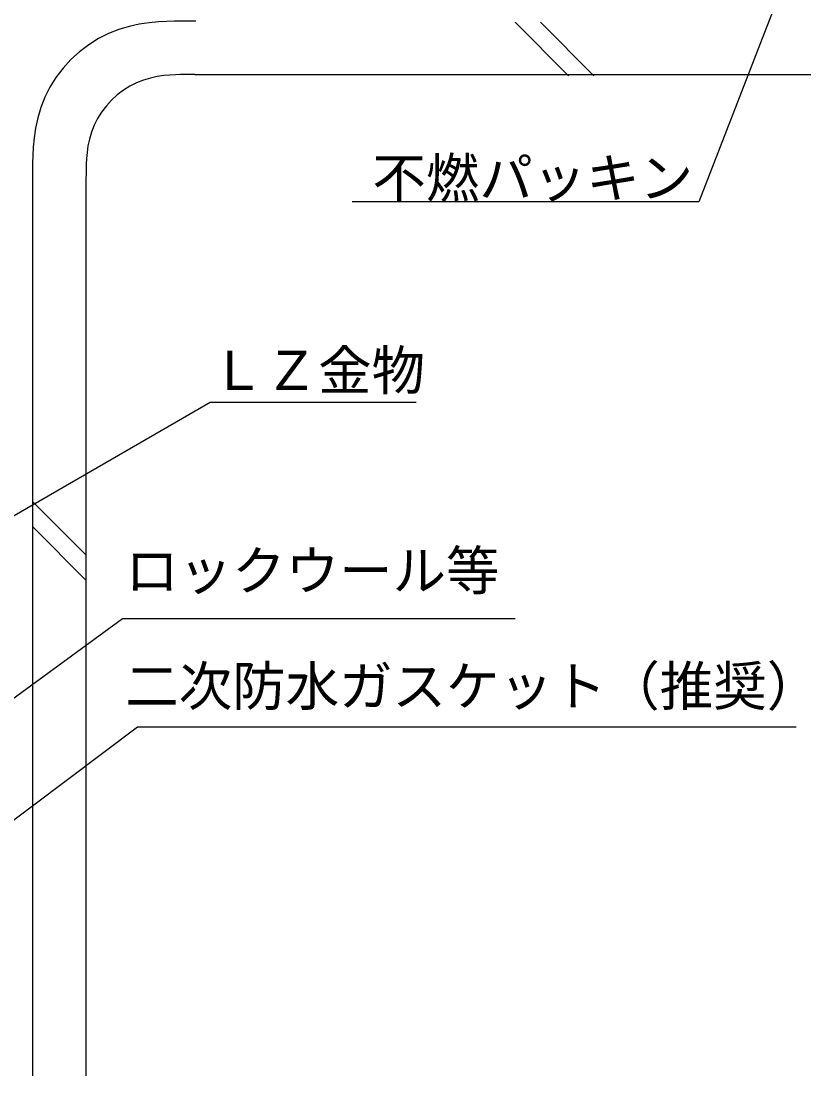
# Model space of a CAD drawing. Units: millimetres, scale not verified. Extents: x -981 to 999, y -689 to 715.
# Drawn here: x -178.8 to -3.1, y -105.3 to 131.5 of the extents above; entities that cross this region are included whole.
import ezdxf
from ezdxf.enums import TextEntityAlignment as Align

# ---------------------------------------------------------------- set-up
doc = ezdxf.new("R2010")
doc.units = ezdxf.units.MM
doc.header["$LTSCALE"] = 5
for name, color, linetype, lineweight in [('0-0_ﾚｲﾔｰ_1', 7, 'Continuous', 25), ('0-1_ﾚｲﾔｰ_1_______________________2', 7, 'Continuous', 25), ('0-4__J_POINT', 7, 'Continuous', 25)]:
    doc.layers.add(name, color=color, linetype=linetype, lineweight=lineweight)
doc.layers.add('0-2__U+6587_U+5B57', color=4, linetype='Continuous')
doc.styles.add('ＭＳ ゴシック', font='')
doc.styles.get('ＭＳ ゴシック').set_extended_font_data('MS Gothic')

msp = doc.modelspace()

# ---------------------------------------------------------------- linework, layer by layer
at = {"layer": '0-0_ﾚｲﾔｰ_1'}
for points in [[(9.189, 183.464), (-26.634, 90.945), (-104.487, 90.945)], [(-207.248, 5.033), (-136.346, 45.968), (-90.115, 45.968)], [(-224.22, -52.433), (-156.044, -2.623), (-67.876, -2.623)]]:
    msp.add_lwpolyline(points, dxfattribs=at)
at = {"layer": '0-1_ﾚｲﾔｰ_1_______________________2'}
for p, q in [((-67.876, 131.261), (-55.874, 119.259)), ((-62.22, 131.261), (-50.223, 119.259)), ((-139.8, 119.543), (187.12, 119.543)), ((-176.183, -105.292), (-176.183, 95.066)), ((-164.19, -105.292), (-164.19, 95.066)), ((-176.183, 23.602), (-164.19, 11.6)), ((-176.183, 17.946), (-164.19, 5.951))]:
    msp.add_line(p, q, dxfattribs=at)
for points in [[(-139.585, 131.491), (-142.959, 131.491), (-144.374, 131.486), (-146.058, 131.448), (-147.965, 131.347), (-150.047, 131.149), (-152.257, 130.823), (-154.548, 130.337), (-156.874, 129.659), (-159.186, 128.756), (-161.443, 127.607), (-163.615, 126.225), (-165.678, 124.637), (-167.607, 122.865), (-169.379, 120.936), (-170.967, 118.873), (-172.349, 116.701), (-173.498, 114.444), (-174.401, 112.132), (-175.079, 109.806), (-175.565, 107.515), (-175.891, 105.305), (-176.089, 103.223), (-176.19, 101.316), (-176.228, 99.631), (-176.233, 94.843)], [(-139.8, 119.498), (-142.049, 119.498), (-142.993, 119.494), (-144.116, 119.469), (-145.387, 119.402), (-146.775, 119.27), (-148.248, 119.053), (-149.776, 118.729), (-151.326, 118.276), (-152.868, 117.675), (-154.372, 116.908), (-155.82, 115.987), (-157.196, 114.928), (-158.482, 113.747), (-159.663, 112.461), (-160.722, 111.085), (-161.643, 109.637), (-162.409, 108.133), (-163.011, 106.591), (-163.463, 105.041), (-163.787, 103.514), (-164.004, 102.04), (-164.136, 100.652), (-164.204, 99.381), (-164.229, 98.258), (-164.232, 95.066)]]:
    msp.add_lwpolyline(points, dxfattribs=at)
at = {"layer": '0-4__J_POINT'}
for p, q in [((-211.132, -70.833), (-152.704, -26.909)), ((-152.704, -26.909), (-4.771, -26.909))]:
    msp.add_line(p, q, dxfattribs=at)

# ---------------------------------------------------------------- texts
at = {"layer": '0-2__U+6587_U+5B57', "style": 'ＭＳ ゴシック'}
for s, p in [('不燃パッキン', (-99.925, 89.281)), ('ＬＺ金物', (-136.111, 46.059)), ('ロックウール等', (-155.412, 1.128)), ('二次防水ガスケット（推奨）', (-155.412, -24.812))]:
    msp.add_text(s, height=8.798, dxfattribs=at).set_placement(p, align=Align.BOTTOM_LEFT)

doc.saveas('drawing.dxf')
